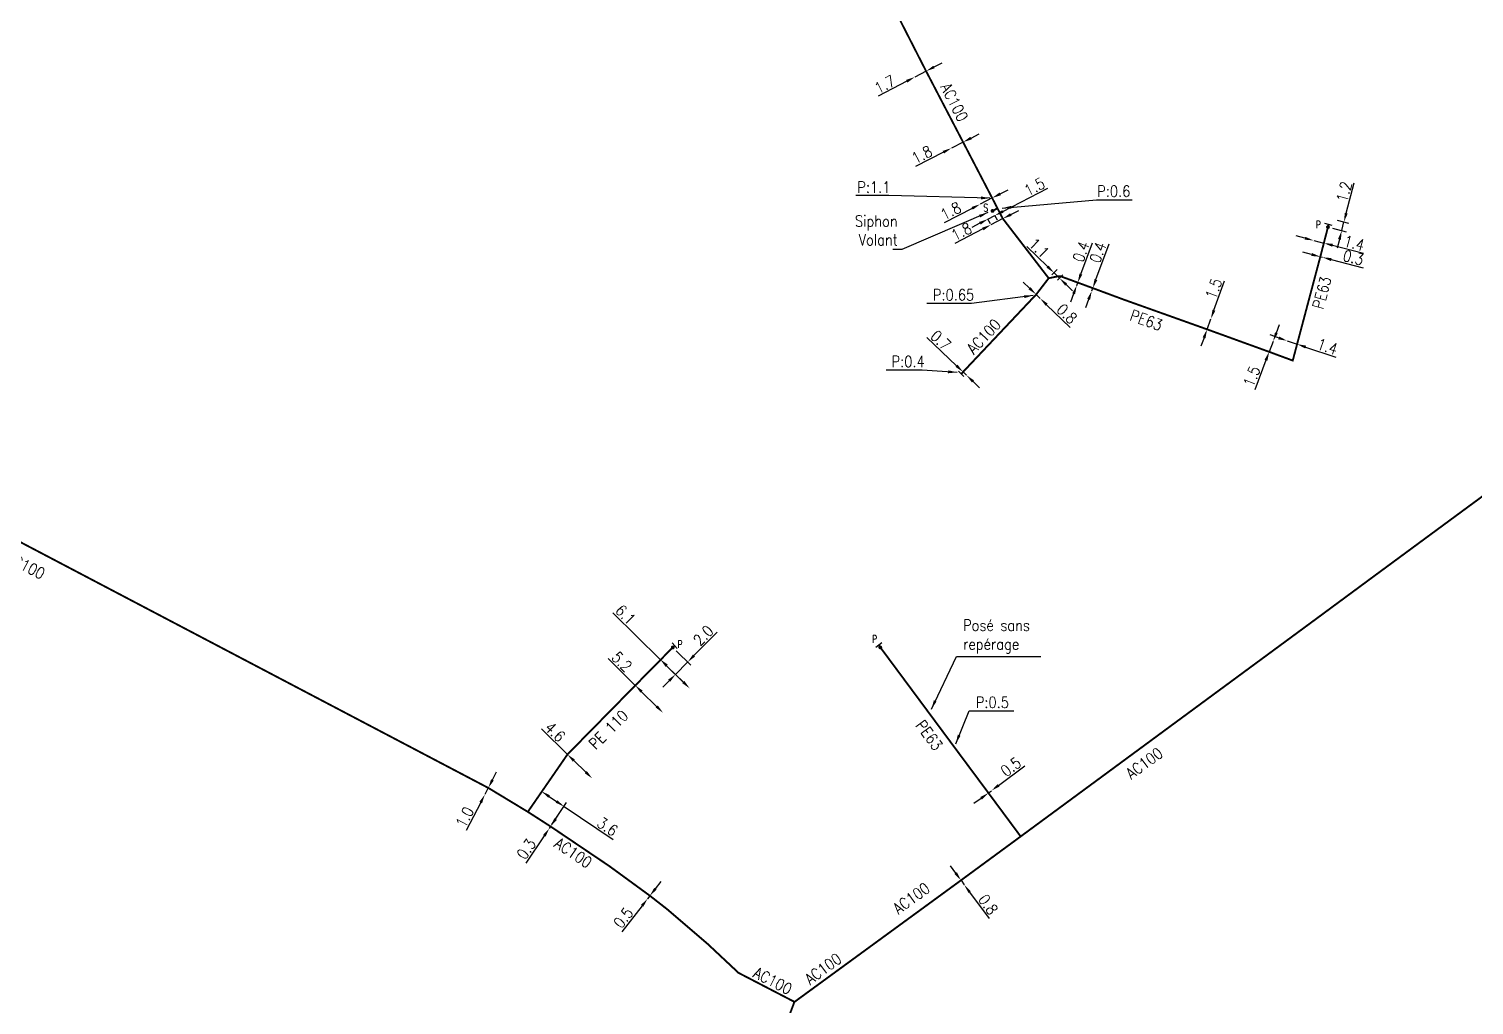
# Model space of a CAD drawing. Header units: millimetres. Extents: x 107999 to 109004, y 120010 to 121005.
# Drawn here: x 108276.5 to 108469, y 120740 to 120870 of the extents above; entities that cross this region are included whole.
import ezdxf
from ezdxf.enums import TextEntityAlignment as Align

# ---------------------------------------------------------------- set-up
doc = ezdxf.new("R2010")
doc.units = ezdxf.units.MM
doc.header["$PDMODE"] = 34
doc.linetypes.add('L_25_AP', pattern=[2000, 1000, 1000])
doc.linetypes.add('L_25_PE', pattern=[2000, 1000, 1000])
doc.layers.get('0').update_dxf_attribs({"linetype": 'CONTINUOUS'})
doc.layers.get('Defpoints').update_dxf_attribs({"linetype": 'CONTINUOUS'})
for name, color, linetype in [('L_150', 1, 'CONTINUOUS'), ('L_300', 7, 'CONTINUOUS'), ('L_340', 7, 'CONTINUOUS')]:
    doc.layers.add(name, color=color, linetype=linetype)
doc.styles.add('G_ROMANS', font='ROMANS.SHX', dxfattribs={"width": 0.75})
doc.styles.get("Standard").update_dxf_attribs({"font": 'romans.shx', "width": 0.85})
doc.dimstyles.get("Standard").update_dxf_attribs({"dimtxt": 1.5, "dimasz": 1.2, "dimexe": 0.625, "dimexo": 0.625, "dimgap": 0.25, "dimtad": 1, "dimdec": 1, "dimzin": 0, "dimdsep": 46, "dimtxsty": 'Standard', "dimcen": -0.5, "dimadec": 0, "dimazin": 0, "dimtfac": 1, "dimtdec": 1, "dimtmove": 0, "dimatfit": 3, "dimfxl": 0, "dimtolj": 1, "dimtzin": 0, "dimarcsym": 0})

# ---------------------------------------------------------------- blocks, each defined once
blk = doc.blocks.new('L_340_07')
at = {"color": 0, "linetype": 'Continuous', "const_width": 0.25, "flags": 128}
blk.add_lwpolyline([(0, 0), (0.35, 0)], dxfattribs=at)
at = {"color": 0, "linetype": 'Continuous', "flags": 128}
blk.add_lwpolyline([(0.35, -0.5), (0.35, 0.5)], dxfattribs=at)
at = {"color": 0, "linetype": 'Continuous', "width": 0.75, "flags": 3}
for tag, p in [('DEF_LEG', (0.72, -3.47)), ('DEF_COUP', (0.72, -5.97)), ('DEF_TYPE', (0.72, -8.47))]:
    blk.add_attdef(tag, text='', height=1.2, dxfattribs=at).set_placement(p, align=Align.MIDDLE)
blk = doc.blocks.new('*D14')
at = {"layer": 'Defpoints', "color": 0, "linetype": 'Continuous', "transparency": 16777216}
for p in [(108348.23, 120773.35), (108351.53, 120770.15), (108351.53, 120770.15)]:
    blk.add_point(p, dxfattribs=at)
at = {"layer": 'L_150', "color": 0, "linetype": 'Continuous', "lineweight": -2, "transparency": 16777216}
for p, q in [((108348.23, 120773.35), (108344.75, 120776.74)), ((108350.67, 120770.98), (108349.09, 120772.52))]:
    blk.add_line(p, q, dxfattribs=at)
at = {"layer": 'L_150', "color": 0, "linetype": 'Continuous', "transparency": 16777216}
for points in [[(108349.23, 120772.66), (108348.95, 120772.37), (108348.23, 120773.35)], [(108350.81, 120771.13), (108350.53, 120770.84), (108351.53, 120770.15)]]:
    blk.add_solid(points, dxfattribs=at)
at = {"layer": 'L_150', "color": 0, "linetype": 'Continuous', "transparency": 16777216, "insert": (108346.58, 120776.35), "char_height": 1.5, "attachment_point": 5, "rotation": 315.7897}
blk.add_mtext('\\A1;4.6', dxfattribs=at)
blk = doc.blocks.new('*D15')
at = {"layer": 'Defpoints', "color": 0, "linetype": 'Continuous', "transparency": 16777216}
for p in [(108357.26, 120782.55), (108357.26, 120782.55), (108360.96, 120778.9)]:
    blk.add_point(p, dxfattribs=at)
at = {"layer": 'L_150', "color": 0, "linetype": 'Continuous', "lineweight": -2, "transparency": 16777216}
for p, q in [((108357.26, 120782.55), (108353.64, 120786.11)), ((108360.11, 120779.75), (108358.11, 120781.71))]:
    blk.add_line(p, q, dxfattribs=at)
at = {"layer": 'L_150', "color": 0, "linetype": 'Continuous', "transparency": 16777216}
for points in [[(108358.25, 120781.85), (108357.97, 120781.57), (108357.26, 120782.55)], [(108360.25, 120779.89), (108359.97, 120779.6), (108360.96, 120778.9)]]:
    blk.add_solid(points, dxfattribs=at)
at = {"layer": 'L_150', "color": 0, "linetype": 'Continuous', "transparency": 16777216, "insert": (108355.48, 120785.71), "char_height": 1.5, "attachment_point": 5, "rotation": 315.4369}
blk.add_mtext('\\A1;5.2', dxfattribs=at)
blk = doc.blocks.new('*D16')
at = {"layer": 'Defpoints', "color": 0, "linetype": 'Continuous', "transparency": 16777216}
for p in [(108360.59, 120786.02), (108364.51, 120782.15), (108364.51, 120782.15)]:
    blk.add_point(p, dxfattribs=at)
at = {"layer": 'L_150', "color": 0, "linetype": 'Continuous', "lineweight": -2, "transparency": 16777216}
for p, q in [((108360.59, 120786.02), (108354.29, 120792.22)), ((108360.15, 120785.57), (108360.15, 120785.57)), ((108363.66, 120782.99), (108361.44, 120785.17))]:
    blk.add_line(p, q, dxfattribs=at)
at = {"layer": 'L_150', "color": 0, "linetype": 'Continuous', "transparency": 16777216}
for points in [[(108361.59, 120785.32), (108361.3, 120785.03), (108360.59, 120786.02)], [(108363.8, 120783.14), (108363.52, 120782.85), (108364.51, 120782.15)]]:
    blk.add_solid(points, dxfattribs=at)
at = {"layer": 'L_150', "color": 0, "linetype": 'Continuous', "transparency": 16777216, "insert": (108355.97, 120791.97), "char_height": 1.5, "attachment_point": 5, "rotation": 315.4369}
blk.add_mtext('\\A1;6.1', dxfattribs=at)
blk = doc.blocks.new('*D17')
at = {"layer": 'Defpoints', "color": 0, "linetype": 'Continuous', "transparency": 16777216}
for p in [(108344.79, 120768.42), (108347.77, 120766.41), (108345.81, 120763.5)]:
    blk.add_point(p, dxfattribs=at)
at = {"layer": 'L_150', "color": 0, "linetype": 'Continuous', "lineweight": -2, "transparency": 16777216}
for p, q in [((108345.78, 120767.75), (108346.78, 120767.08)), ((108346.16, 120764.02), (108348.12, 120766.93)), ((108347.77, 120766.41), (108354.3, 120762.02))]:
    blk.add_line(p, q, dxfattribs=at)
at = {"layer": 'L_150', "color": 0, "linetype": 'Continuous', "transparency": 16777216}
for points in [[(108345.89, 120767.92), (108345.67, 120767.58), (108344.79, 120768.42)], [(108346.89, 120767.25), (108346.66, 120766.92), (108347.77, 120766.41)]]:
    blk.add_solid(points, dxfattribs=at)
at = {"layer": 'L_150', "color": 0, "linetype": 'Continuous', "transparency": 16777216, "insert": (108353.55, 120763.73), "char_height": 1.5, "attachment_point": 5, "rotation": 326.0557}
blk.add_mtext('\\A1;3.6', dxfattribs=at)
blk = doc.blocks.new('*D18')
at = {"layer": 'Defpoints', "color": 0, "linetype": 'Continuous', "transparency": 16777216}
for p in [(108362.26, 120787.61), (108364.24, 120785.66), (108364.51, 120782.15)]:
    blk.add_point(p, dxfattribs=at)
at = {"layer": 'L_300', "color": 0, "linetype": 'Continuous', "lineweight": -2, "transparency": 16777216}
for p, q in [((108365.08, 120786.52), (108368.15, 120789.63)), ((108362.62, 120784.02), (108364.24, 120785.66)), ((108362.71, 120787.17), (108364.68, 120785.23)), ((108364.07, 120782.59), (108362.17, 120784.46)), ((108361.77, 120783.17), (108360.93, 120782.31))]:
    blk.add_line(p, q, dxfattribs=at)
at = {"layer": 'L_300', "color": 0, "linetype": 'Continuous', "transparency": 16777216}
for points in [[(108364.94, 120786.66), (108365.22, 120786.38), (108364.24, 120785.66)], [(108361.63, 120783.31), (108361.92, 120783.03), (108362.62, 120784.02)]]:
    blk.add_solid(points, dxfattribs=at)
at = {"layer": 'L_300', "color": 0, "linetype": 'Continuous', "transparency": 16777216, "insert": (108366.32, 120789.21), "char_height": 1.5, "attachment_point": 5, "rotation": 45.4369}
blk.add_mtext('\\A1;2.0', dxfattribs=at)
blk = doc.blocks.new('*D381')
at = {"layer": 'Defpoints', "color": 0, "linetype": 'Continuous', "transparency": 16777216}
for p in [(108337.68, 120768.89), (108337.22, 120768), (108337.22, 120768)]:
    blk.add_point(p, dxfattribs=at)
at = {"layer": 'L_150', "color": 0, "linetype": 'Continuous', "lineweight": -2, "transparency": 16777216}
for p, q in [((108338.24, 120769.95), (108338.79, 120771.02)), ((108337.68, 120768.89), (108337.22, 120768)), ((108336.67, 120766.93), (108334.74, 120763.22))]:
    blk.add_line(p, q, dxfattribs=at)
at = {"layer": 'L_150', "color": 0, "linetype": 'Continuous', "transparency": 16777216}
for points in [[(108338.06, 120770.04), (108338.41, 120769.86), (108337.68, 120768.89)], [(108336.49, 120767.03), (108336.85, 120766.84), (108337.22, 120768)]]:
    blk.add_solid(points, dxfattribs=at)
at = {"layer": 'L_150', "color": 0, "linetype": 'Continuous', "transparency": 16777216, "insert": (108334.54, 120765), "char_height": 1.5, "attachment_point": 5, "rotation": 62.5796}
blk.add_mtext('\\A1;1.0', dxfattribs=at)
blk = doc.blocks.new('*D382')
at = {"layer": 'Defpoints', "color": 0, "linetype": 'Continuous', "transparency": 16777216}
for p in [(108345.81, 120763.5), (108345.81, 120763.5), (108345.98, 120763.75)]:
    blk.add_point(p, dxfattribs=at)
at = {"layer": 'L_150', "color": 0, "linetype": 'Continuous', "lineweight": -2, "transparency": 16777216}
for p, q in [((108346.65, 120764.74), (108347.32, 120765.74)), ((108345.14, 120762.5), (108342.7, 120758.88)), ((108345.98, 120763.75), (108345.81, 120763.5))]:
    blk.add_line(p, q, dxfattribs=at)
at = {"layer": 'L_150', "color": 0, "linetype": 'Continuous', "transparency": 16777216}
for points in [[(108346.48, 120764.85), (108346.81, 120764.63), (108345.98, 120763.75)], [(108344.97, 120762.61), (108345.31, 120762.39), (108345.81, 120763.5)]]:
    blk.add_solid(points, dxfattribs=at)
at = {"layer": 'L_150', "color": 0, "linetype": 'Continuous', "transparency": 16777216, "insert": (108342.75, 120760.75), "char_height": 1.5, "attachment_point": 5, "rotation": 56.0557}
blk.add_mtext('\\A1;0.3', dxfattribs=at)
blk = doc.blocks.new('*D383')
at = {"layer": 'Defpoints', "color": 0, "linetype": 'Continuous', "transparency": 16777216}
for p in [(108358.9, 120754.12), (108358.9, 120754.12), (108359.21, 120754.52)]:
    blk.add_point(p, dxfattribs=at)
at = {"layer": 'L_150', "color": 0, "linetype": 'Continuous', "lineweight": -2, "transparency": 16777216}
for p, q in [((108359.95, 120755.46), (108360.69, 120756.41)), ((108358.17, 120753.17), (108355.48, 120749.72)), ((108359.21, 120754.52), (108358.9, 120754.12))]:
    blk.add_line(p, q, dxfattribs=at)
at = {"layer": 'L_150', "color": 0, "linetype": 'Continuous', "transparency": 16777216}
for points in [[(108359.79, 120755.59), (108360.11, 120755.34), (108359.21, 120754.52)], [(108358.01, 120753.3), (108358.33, 120753.05), (108358.9, 120754.12)]]:
    blk.add_solid(points, dxfattribs=at)
at = {"layer": 'L_150', "color": 0, "linetype": 'Continuous', "transparency": 16777216, "insert": (108355.67, 120751.59), "char_height": 1.5, "attachment_point": 5, "rotation": 52.098}
blk.add_mtext('\\A1;0.5', dxfattribs=at)
blk = doc.blocks.new('*D387')
at = {"layer": 'Defpoints', "color": 0, "linetype": 'Continuous', "transparency": 16777216}
for p in [(108400.65, 120756.58), (108401.09, 120755.97), (108401.09, 120755.97)]:
    blk.add_point(p, dxfattribs=at)
at = {"layer": 'L_150', "color": 0, "linetype": 'Continuous', "lineweight": -2, "transparency": 16777216}
for p, q in [((108399.94, 120757.54), (108399.23, 120758.51)), ((108400.65, 120756.58), (108401.09, 120755.97)), ((108401.8, 120755.01), (108404.39, 120751.48))]:
    blk.add_line(p, q, dxfattribs=at)
at = {"layer": 'L_150', "color": 0, "linetype": 'Continuous', "transparency": 16777216}
for points in [[(108400.1, 120757.66), (108399.78, 120757.43), (108400.65, 120756.58)], [(108401.96, 120755.12), (108401.64, 120754.89), (108401.09, 120755.97)]]:
    blk.add_solid(points, dxfattribs=at)
at = {"layer": 'L_150', "color": 0, "linetype": 'Continuous', "transparency": 16777216, "insert": (108404.26, 120753.35), "char_height": 1.5, "attachment_point": 5, "rotation": 306.2878}
blk.add_mtext('\\A1;0.8', dxfattribs=at)
blk = doc.blocks.new('*D448')
at = {"layer": 'Defpoints', "color": 0, "linetype": 'Continuous', "transparency": 16777216}
for p in [(108404.3, 120768.22), (108404.7, 120768.52), (108404.7, 120768.52)]:
    blk.add_point(p, dxfattribs=at)
at = {"layer": 'L_150', "color": 0, "linetype": 'Continuous', "lineweight": -2, "transparency": 16777216}
for p, q in [((108405.66, 120769.23), (108409.17, 120771.84)), ((108404.3, 120768.22), (108404.7, 120768.52)), ((108403.33, 120767.5), (108402.37, 120766.79))]:
    blk.add_line(p, q, dxfattribs=at)
at = {"layer": 'L_150', "color": 0, "linetype": 'Continuous', "transparency": 16777216}
for points in [[(108403.21, 120767.67), (108403.45, 120767.34), (108404.3, 120768.22)], [(108405.54, 120769.39), (108405.78, 120769.07), (108404.7, 120768.52)]]:
    blk.add_solid(points, dxfattribs=at)
at = {"layer": 'L_150', "color": 0, "linetype": 'Continuous', "transparency": 16777216, "insert": (108407.3, 120771.7), "char_height": 1.5, "attachment_point": 5, "rotation": 36.5892}
blk.add_mtext('\\A1;0.5', dxfattribs=at)
blk = doc.blocks.new('*D634')
at = {"layer": 'Defpoints', "color": 0, "linetype": 'Continuous', "transparency": 16777216}
for p in [(108394.49, 120863.6), (108394.49, 120863.6), (108396, 120864.39)]:
    blk.add_point(p, dxfattribs=at)
at = {"layer": 'L_150', "color": 0, "linetype": 'Continuous', "lineweight": -2, "transparency": 16777216}
for p, q in [((108397.06, 120864.95), (108398.12, 120865.5)), ((108393.43, 120863.04), (108389.63, 120861.05)), ((108396, 120864.39), (108394.49, 120863.6))]:
    blk.add_line(p, q, dxfattribs=at)
at = {"layer": 'L_150', "color": 0, "linetype": 'Continuous', "transparency": 16777216}
for points in [[(108396.97, 120865.12), (108397.15, 120864.77), (108396, 120864.39)], [(108393.33, 120863.22), (108393.52, 120862.87), (108394.49, 120863.6)]]:
    blk.add_solid(points, dxfattribs=at)
at = {"layer": 'L_150', "color": 0, "linetype": 'Continuous', "transparency": 16777216, "insert": (108390.49, 120862.63), "char_height": 1.5, "attachment_point": 5, "rotation": 27.6612}
blk.add_mtext('\\A1;1.7', dxfattribs=at)
blk = doc.blocks.new('*D635')
at = {"layer": 'Defpoints', "color": 0, "linetype": 'Continuous', "transparency": 16777216}
for p in [(108400.93, 120854.93), (108399.37, 120854.13), (108399.37, 120854.13)]:
    blk.add_point(p, dxfattribs=at)
at = {"layer": 'L_150', "color": 0, "linetype": 'Continuous', "lineweight": -2, "transparency": 16777216}
for p, q in [((108400.93, 120854.93), (108399.37, 120854.13)), ((108401.99, 120855.48), (108403.06, 120856.02)), ((108398.3, 120853.59), (108394.57, 120851.69))]:
    blk.add_line(p, q, dxfattribs=at)
at = {"layer": 'L_150', "color": 0, "linetype": 'Continuous', "transparency": 16777216}
for points in [[(108401.9, 120855.65), (108402.09, 120855.3), (108400.93, 120854.93)], [(108398.21, 120853.77), (108398.39, 120853.41), (108399.37, 120854.13)]]:
    blk.add_solid(points, dxfattribs=at)
at = {"layer": 'L_150', "color": 0, "linetype": 'Continuous', "transparency": 16777216, "insert": (108395.44, 120853.26), "char_height": 1.5, "attachment_point": 5, "rotation": 27.0286}
blk.add_mtext('\\A1;1.8', dxfattribs=at)
blk = doc.blocks.new('*D636')
at = {"layer": 'Defpoints', "color": 0, "linetype": 'Continuous', "transparency": 16777216}
for p in [(108404.8, 120847.49), (108403.2, 120846.66), (108403.2, 120846.66)]:
    blk.add_point(p, dxfattribs=at)
at = {"layer": 'L_150', "color": 0, "linetype": 'Continuous', "lineweight": -2, "transparency": 16777216}
for p, q in [((108404.8, 120847.49), (108403.2, 120846.66)), ((108405.87, 120848.04), (108406.93, 120848.59)), ((108402.14, 120846.11), (108398.41, 120844.19))]:
    blk.add_line(p, q, dxfattribs=at)
at = {"layer": 'L_150', "color": 0, "linetype": 'Continuous', "transparency": 16777216}
for points in [[(108405.78, 120848.22), (108405.96, 120847.86), (108404.8, 120847.49)], [(108402.04, 120846.29), (108402.23, 120845.94), (108403.2, 120846.66)]]:
    blk.add_solid(points, dxfattribs=at)
at = {"layer": 'L_150', "color": 0, "linetype": 'Continuous', "transparency": 16777216, "insert": (108399.28, 120845.77), "char_height": 1.5, "attachment_point": 5, "rotation": 27.2979}
blk.add_mtext('\\A1;1.8', dxfattribs=at)
blk = doc.blocks.new('*D637')
at = {"layer": 'Defpoints', "color": 0, "linetype": 'Continuous', "transparency": 16777216}
for p in [(108404.62, 120843.91), (108404.62, 120843.91), (108406.22, 120844.74)]:
    blk.add_point(p, dxfattribs=at)
at = {"layer": 'L_150', "color": 0, "linetype": 'Continuous', "lineweight": -2, "transparency": 16777216}
for p, q in [((108407.29, 120845.29), (108408.35, 120845.84)), ((108403.56, 120843.36), (108399.83, 120841.44)), ((108406.22, 120844.74), (108404.62, 120843.91))]:
    blk.add_line(p, q, dxfattribs=at)
at = {"layer": 'L_150', "color": 0, "linetype": 'Continuous', "transparency": 16777216}
for points in [[(108407.2, 120845.46), (108407.38, 120845.11), (108406.22, 120844.74)], [(108403.46, 120843.54), (108403.65, 120843.18), (108404.62, 120843.91)]]:
    blk.add_solid(points, dxfattribs=at)
at = {"layer": 'L_150', "color": 0, "linetype": 'Continuous', "transparency": 16777216, "insert": (108400.7, 120843.01), "char_height": 1.5, "attachment_point": 5, "rotation": 27.2963}
blk.add_mtext('\\A1;1.8', dxfattribs=at)
blk = doc.blocks.new('*D638')
at = {"layer": 'Defpoints', "color": 0, "linetype": 'Continuous', "transparency": 16777216}
for p in [(108403.91, 120845.29), (108404.85, 120845.77), (108404.23, 120844.67)]:
    blk.add_point(p, dxfattribs=at)
at = {"layer": 'L_300', "color": 0, "linetype": 'Continuous', "lineweight": -2, "transparency": 16777216}
for p, q in [((108406.23, 120845.7), (108412.22, 120848.79)), ((108404.23, 120844.67), (108405.17, 120845.15)), ((108405.13, 120845.21), (108405.45, 120844.59)), ((108403.17, 120844.12), (108402.1, 120843.57)), ((108404.2, 120844.73), (108404.52, 120844.11))]:
    blk.add_line(p, q, dxfattribs=at)
at = {"layer": 'L_300', "color": 0, "linetype": 'Continuous', "transparency": 16777216}
for points in [[(108406.14, 120845.88), (108406.32, 120845.52), (108405.17, 120845.15)], [(108403.07, 120844.3), (108403.26, 120843.94), (108404.23, 120844.67)]]:
    blk.add_solid(points, dxfattribs=at)
at = {"layer": 'L_300', "color": 0, "linetype": 'Continuous', "transparency": 16777216, "insert": (108410.44, 120848.99), "char_height": 1.5, "attachment_point": 5, "rotation": 27.2963}
blk.add_mtext('\\A1;1.5', dxfattribs=at)
blk = doc.blocks.new('*D639')
at = {"layer": 'Defpoints', "color": 0, "linetype": 'Continuous', "transparency": 16777216}
for p in [(108400.92, 120824.31), (108401.39, 120823.87), (108401.39, 120823.87)]:
    blk.add_point(p, dxfattribs=at)
at = {"layer": 'L_340', "color": 0, "linetype": 'Continuous', "lineweight": -2, "transparency": 16777216}
for p, q in [((108400.05, 120825.14), (108396.12, 120828.89)), ((108401.39, 120823.87), (108400.92, 120824.31)), ((108402.26, 120823.04), (108403.13, 120822.21))]:
    blk.add_line(p, q, dxfattribs=at)
at = {"layer": 'L_340', "color": 0, "linetype": 'Continuous', "transparency": 16777216}
for points in [[(108400.19, 120825.29), (108399.91, 120825), (108400.92, 120824.31)], [(108402.4, 120823.18), (108402.12, 120822.89), (108401.39, 120823.87)]]:
    blk.add_solid(points, dxfattribs=at)
at = {"layer": 'L_340', "color": 0, "linetype": 'Continuous', "transparency": 16777216, "insert": (108397.96, 120828.52), "char_height": 1.5, "attachment_point": 5, "rotation": 316.3517}
blk.add_mtext('\\A1;0.7', dxfattribs=at)
blk = doc.blocks.new('*D640')
at = {"layer": 'Defpoints', "color": 0, "linetype": 'Continuous', "transparency": 16777216}
for p in [(108410.66, 120834.63), (108411.2, 120834.11), (108411.2, 120834.11)]:
    blk.add_point(p, dxfattribs=at)
at = {"layer": 'L_150', "color": 0, "linetype": 'Continuous', "lineweight": -2, "transparency": 16777216}
for p, q in [((108409.79, 120835.46), (108408.93, 120836.29)), ((108410.66, 120834.63), (108411.2, 120834.11)), ((108412.06, 120833.27), (108415.2, 120830.24))]:
    blk.add_line(p, q, dxfattribs=at)
at = {"layer": 'L_150', "color": 0, "linetype": 'Continuous', "transparency": 16777216}
for points in [[(108409.93, 120835.6), (108409.65, 120835.32), (108410.66, 120834.63)], [(108412.2, 120833.42), (108411.92, 120833.13), (108411.2, 120834.11)]]:
    blk.add_solid(points, dxfattribs=at)
at = {"layer": 'L_150', "color": 0, "linetype": 'Continuous', "transparency": 16777216, "insert": (108414.76, 120832.06), "char_height": 1.5, "attachment_point": 5, "rotation": 316.0029}
blk.add_mtext('\\A1;0.8', dxfattribs=at)
blk = doc.blocks.new('*D641')
at = {"layer": 'Defpoints', "color": 0, "linetype": 'Continuous', "transparency": 16777216}
for p in [(108442.23, 120828.39), (108442.23, 120828.39), (108441.7, 120826.99)]:
    blk.add_point(p, dxfattribs=at)
at = {"layer": 'L_150', "color": 0, "linetype": 'Continuous', "lineweight": -2, "transparency": 16777216}
for p, q in [((108442.66, 120829.52), (108443.08, 120830.64)), ((108442.23, 120828.39), (108441.7, 120826.99)), ((108441.27, 120825.87), (108439.78, 120821.95))]:
    blk.add_line(p, q, dxfattribs=at)
at = {"layer": 'L_150', "color": 0, "linetype": 'Continuous', "transparency": 16777216}
for points in [[(108442.47, 120829.59), (108442.84, 120829.44), (108442.23, 120828.39)], [(108441.08, 120825.94), (108441.46, 120825.8), (108441.7, 120826.99)]]:
    blk.add_solid(points, dxfattribs=at)
at = {"layer": 'L_150', "color": 0, "linetype": 'Continuous', "transparency": 16777216, "insert": (108439.38, 120823.71), "char_height": 1.5, "attachment_point": 5, "rotation": 69.1731}
blk.add_mtext('\\A1;1.5', dxfattribs=at)
blk = doc.blocks.new('*D642')
at = {"layer": 'Defpoints', "color": 0, "linetype": 'Continuous', "transparency": 16777216}
for p in [(108444.09, 120828.47), (108444.09, 120828.47), (108445.42, 120828.02)]:
    blk.add_point(p, dxfattribs=at)
at = {"layer": 'L_150', "color": 0, "linetype": 'Continuous', "lineweight": -2, "transparency": 16777216}
for p, q in [((108442.95, 120828.85), (108441.82, 120829.24)), ((108444.09, 120828.47), (108445.42, 120828.02)), ((108446.55, 120827.63), (108450.58, 120826.26))]:
    blk.add_line(p, q, dxfattribs=at)
at = {"layer": 'L_150', "color": 0, "linetype": 'Continuous', "transparency": 16777216}
for points in [[(108443.02, 120829.04), (108442.89, 120828.66), (108444.09, 120828.47)], [(108446.62, 120827.82), (108446.49, 120827.44), (108445.42, 120828.02)]]:
    blk.add_solid(points, dxfattribs=at)
at = {"layer": 'L_150', "color": 0, "linetype": 'Continuous', "transparency": 16777216, "insert": (108449.46, 120827.7), "char_height": 1.5, "attachment_point": 5, "rotation": 341.2528}
blk.add_mtext('\\A1;1.4', dxfattribs=at)
blk = doc.blocks.new('*D643')
at = {"layer": 'Defpoints', "color": 0, "linetype": 'Continuous', "transparency": 16777216}
for p in [(108448.51, 120839.66), (108448.8, 120839.59), (108448.8, 120839.59)]:
    blk.add_point(p, dxfattribs=at)
at = {"layer": 'L_150', "color": 0, "linetype": 'Continuous', "lineweight": -2, "transparency": 16777216}
for p, q in [((108447.35, 120839.97), (108446.19, 120840.27)), ((108448.51, 120839.66), (108448.8, 120839.59)), ((108449.96, 120839.29), (108454.2, 120838.19))]:
    blk.add_line(p, q, dxfattribs=at)
at = {"layer": 'L_150', "color": 0, "linetype": 'Continuous', "transparency": 16777216}
for points in [[(108447.4, 120840.16), (108447.3, 120839.77), (108448.51, 120839.66)], [(108450.01, 120839.48), (108449.91, 120839.09), (108448.8, 120839.59)]]:
    blk.add_solid(points, dxfattribs=at)
at = {"layer": 'L_150', "color": 0, "linetype": 'Continuous', "transparency": 16777216, "insert": (108452.91, 120839.55), "char_height": 1.5, "attachment_point": 5, "rotation": 345.4338}
blk.add_mtext('\\A1;0.3', dxfattribs=at)
blk = doc.blocks.new('*D644')
at = {"layer": 'Defpoints', "color": 0, "linetype": 'Continuous', "transparency": 16777216}
for p in [(108449.53, 120843.61), (108450.13, 120844.7), (108451.66, 120844.3)]:
    blk.add_point(p, dxfattribs=at)
at = {"layer": 'L_300', "color": 0, "linetype": 'Continuous', "lineweight": -2, "transparency": 16777216}
for p, q in [((108451.97, 120845.46), (108453.02, 120849.52)), ((108450.14, 120843.46), (108451.97, 120842.98)), ((108450.74, 120844.54), (108452.27, 120844.14)), ((108451.36, 120843.14), (108451.66, 120844.3)), ((108451.06, 120841.98), (108450.76, 120840.82))]:
    blk.add_line(p, q, dxfattribs=at)
at = {"layer": 'L_300', "color": 0, "linetype": 'Continuous', "transparency": 16777216}
for points in [[(108451.77, 120845.51), (108452.16, 120845.41), (108451.66, 120844.3)], [(108450.87, 120842.03), (108451.25, 120841.93), (108451.36, 120843.14)]]:
    blk.add_solid(points, dxfattribs=at)
at = {"layer": 'L_300', "color": 0, "linetype": 'Continuous', "transparency": 16777216, "insert": (108451.68, 120848.32), "char_height": 1.5, "attachment_point": 5, "rotation": 75.4338}
blk.add_mtext('\\A1;1.2', dxfattribs=at)
blk = doc.blocks.new('*D645')
at = {"layer": 'Defpoints', "color": 0, "linetype": 'Continuous', "transparency": 16777216}
for p in [(108447.63, 120841.83), (108447.63, 120841.83), (108448.98, 120841.48)]:
    blk.add_point(p, dxfattribs=at)
at = {"layer": 'L_150', "color": 0, "linetype": 'Continuous', "lineweight": -2, "transparency": 16777216}
for p, q in [((108446.46, 120842.13), (108445.3, 120842.43)), ((108447.63, 120841.83), (108448.98, 120841.48)), ((108450.15, 120841.19), (108454.26, 120840.13))]:
    blk.add_line(p, q, dxfattribs=at)
at = {"layer": 'L_150', "color": 0, "linetype": 'Continuous', "transparency": 16777216}
for points in [[(108446.51, 120842.32), (108446.41, 120841.94), (108447.63, 120841.83)], [(108450.2, 120841.38), (108450.1, 120840.99), (108448.98, 120841.48)]]:
    blk.add_solid(points, dxfattribs=at)
at = {"layer": 'L_150', "color": 0, "linetype": 'Continuous', "transparency": 16777216, "insert": (108453.03, 120841.48), "char_height": 1.5, "attachment_point": 5, "rotation": 345.6278}
blk.add_mtext('\\A1;1.4', dxfattribs=at)
blk = doc.blocks.new('*D646')
at = {"layer": 'Defpoints', "color": 0, "linetype": 'Continuous', "transparency": 16777216}
for p in [(108433.43, 120829.99), (108433.94, 120831.4), (108433.94, 120831.4)]:
    blk.add_point(p, dxfattribs=at)
at = {"layer": 'L_150', "color": 0, "linetype": 'Continuous', "lineweight": -2, "transparency": 16777216}
for p, q in [((108434.34, 120832.53), (108435.77, 120836.47)), ((108433.43, 120829.99), (108433.94, 120831.4)), ((108433.02, 120828.86), (108432.61, 120827.73))]:
    blk.add_line(p, q, dxfattribs=at)
at = {"layer": 'L_150', "color": 0, "linetype": 'Continuous', "transparency": 16777216}
for points in [[(108434.15, 120832.6), (108434.53, 120832.46), (108433.94, 120831.4)], [(108432.83, 120828.93), (108433.21, 120828.79), (108433.43, 120829.99)]]:
    blk.add_solid(points, dxfattribs=at)
at = {"layer": 'L_150', "color": 0, "linetype": 'Continuous', "transparency": 16777216, "insert": (108434.32, 120835.4), "char_height": 1.5, "attachment_point": 5, "rotation": 70.1493}
blk.add_mtext('\\A1;1.5', dxfattribs=at)
blk = doc.blocks.new('*D647')
at = {"layer": 'Defpoints', "color": 0, "linetype": 'Continuous', "transparency": 16777216}
for p in [(108412.33, 120836.8), (108413.09, 120836.07), (108413.79, 120836.79)]:
    blk.add_point(p, dxfattribs=at)
at = {"layer": 'L_150', "color": 0, "linetype": 'Continuous', "lineweight": -2, "transparency": 16777216}
for p, q in [((108412.17, 120838.36), (108409.42, 120841.01)), ((108412.77, 120837.25), (108413.47, 120837.97)), ((108413.79, 120836.79), (108413.04, 120837.52)), ((108413.52, 120836.52), (108414.23, 120837.24)), ((108414.65, 120835.96), (108415.52, 120835.13))]:
    blk.add_line(p, q, dxfattribs=at)
at = {"layer": 'L_150', "color": 0, "linetype": 'Continuous', "transparency": 16777216}
for points in [[(108412.31, 120838.5), (108412.03, 120838.21), (108413.04, 120837.52)], [(108414.79, 120836.1), (108414.52, 120835.82), (108413.79, 120836.79)]]:
    blk.add_solid(points, dxfattribs=at)
at = {"layer": 'L_150', "color": 0, "linetype": 'Continuous', "transparency": 16777216, "insert": (108411.06, 120840.82), "char_height": 1.5, "attachment_point": 5, "rotation": 316.0029}
blk.add_mtext('\\A1;1.1', dxfattribs=at)
blk = doc.blocks.new('*D648')
at = {"layer": 'Defpoints', "color": 0, "linetype": 'Continuous', "transparency": 16777216}
for p in [(108416.07, 120835.85), (108416.07, 120835.85), (108416.2, 120836.22)]:
    blk.add_point(p, dxfattribs=at)
at = {"layer": 'L_150', "color": 0, "linetype": 'Continuous', "lineweight": -2, "transparency": 16777216}
for p, q in [((108416.62, 120837.35), (108418.15, 120841.51)), ((108416.07, 120835.85), (108416.2, 120836.22)), ((108415.65, 120834.72), (108415.24, 120833.59))]:
    blk.add_line(p, q, dxfattribs=at)
at = {"layer": 'L_150', "color": 0, "linetype": 'Continuous', "transparency": 16777216}
for points in [[(108415.46, 120834.79), (108415.84, 120834.65), (108416.07, 120835.85)], [(108416.43, 120837.42), (108416.81, 120837.28), (108416.2, 120836.22)]]:
    blk.add_solid(points, dxfattribs=at)
at = {"layer": 'L_150', "color": 0, "linetype": 'Continuous', "transparency": 16777216, "insert": (108416.65, 120840.34), "char_height": 1.5, "attachment_point": 5, "rotation": 69.7864}
blk.add_mtext('\\A1;0.4', dxfattribs=at)
blk = doc.blocks.new('*D649')
at = {"layer": 'Defpoints', "color": 0, "linetype": 'Continuous', "transparency": 16777216}
for p in [(108418.07, 120835.11), (108418.07, 120835.11), (108418.21, 120835.48)]:
    blk.add_point(p, dxfattribs=at)
at = {"layer": 'L_150', "color": 0, "linetype": 'Continuous', "lineweight": -2, "transparency": 16777216}
for p, q in [((108418.62, 120836.61), (108420.38, 120841.4)), ((108417.65, 120833.98), (108417.24, 120832.86)), ((108418.07, 120835.11), (108418.21, 120835.48))]:
    blk.add_line(p, q, dxfattribs=at)
at = {"layer": 'L_150', "color": 0, "linetype": 'Continuous', "transparency": 16777216}
for points in [[(108418.43, 120836.68), (108418.81, 120836.54), (108418.21, 120835.48)], [(108417.46, 120834.05), (108417.84, 120833.91), (108418.07, 120835.11)]]:
    blk.add_solid(points, dxfattribs=at)
at = {"layer": 'L_150', "color": 0, "linetype": 'Continuous', "transparency": 16777216, "insert": (108418.89, 120840.23), "char_height": 1.5, "attachment_point": 5, "rotation": 69.7864}
blk.add_mtext('\\A1;0.4', dxfattribs=at)
blk = doc.blocks.new('L_300_11')
at = {"color": 0, "linetype": 'Continuous', "const_width": 0.248, "flags": 128}
blk.add_lwpolyline([(-0.13, 0, 1), (0.13, 0, 1)], format="xyb", close=True, dxfattribs=at)
at = {"linetype": 'Continuous', "style": 'G_ROMANS', "width": 0.75}
blk.add_attdef('S', text='', height=1, dxfattribs=at).set_placement((0, 1.35), align=Align.MIDDLE_CENTER)
at = {"color": 0, "linetype": 'Continuous', "width": 0.75, "flags": 3}
for tag, p in [('DEF_LEG', (0, -5)), ('DEF_COUP', (0, -7.5)), ('DEF_TYPE', (0, -10))]:
    blk.add_attdef(tag, text='', height=1.2, dxfattribs=at).set_placement(p, align=Align.MIDDLE)
blk = doc.blocks.new('L_300_12')
at = {"color": 0, "linetype": 'Continuous', "const_width": 0.248, "flags": 128}
blk.add_lwpolyline([(-0.13, 0, 1), (0.13, 0, 1)], format="xyb", close=True, dxfattribs=at)
at = {"linetype": 'Continuous', "style": 'G_ROMANS', "width": 0.75}
blk.add_attdef('P', text='', height=1, dxfattribs=at).set_placement((0, 1.33), align=Align.MIDDLE_CENTER)
at = {"color": 0, "linetype": 'Continuous', "width": 0.75, "flags": 3}
for tag, p in [('DEF_LEG', (0, -5)), ('DEF_COUP', (0, -7.5)), ('DEF_TYPE', (0, -10))]:
    blk.add_attdef(tag, text='', height=1.2, dxfattribs=at).set_placement(p, align=Align.MIDDLE)

msp = doc.modelspace()

# ---------------------------------------------------------------- linework, layer by layer
at = {"layer": 'L_150', "linetype": 'L_25_AP', "const_width": 0.25, "flags": 128}
for points in [[(108357.4, 120946.08), (108359.94, 120940.34), (108363.15, 120934.31), (108367.75, 120925.35), (108367.71, 120919.27), (108368.17, 120918.38), (108373.53, 120908.09), (108379.18, 120897.01), (108384.72, 120886.42), (108390.08, 120875.98), (108396, 120864.39), (108400.93, 120854.93), (108404.8, 120847.49), (108405.51, 120846.11), (108406.22, 120844.74), (108412.33, 120836.8), (108410.66, 120834.63), (108400.92, 120824.31)], [(108378.47, 120740.38), (108371.01, 120744.25), (108366.87, 120748.13), (108361.55, 120752.69), (108359.21, 120754.52), (108355.01, 120757.59), (108353.76, 120758.5), (108345.98, 120763.75), (108342.95, 120765.7), (108337.68, 120768.89), (108337.68, 120768.89), (108264.49, 120807.35), (108264.49, 120807.35), (108264.49, 120807.35), (108264.49, 120807.35), (108260.07, 120809.77), (108257.05, 120811.52), (108253.44, 120813.64), (108249.91, 120815.76), (108245.77, 120818.36), (108241.32, 120821.28), (108241.32, 120821.28), (108241.32, 120821.28), (108219.12, 120836.01), (108219.12, 120836.01), (108216.79, 120837.52), (108205.96, 120845.05), (108205.96, 120845.05), (108200.11, 120849.04), (108196.66, 120851.39), (108196.32, 120850.89), (108195.49, 120851.46)], [(108404.85, 120845.77), (108405.51, 120846.11)], [(108495.24, 120827.02), (108494.93, 120826.77), (108492.35, 120824.64), (108486.78, 120820.02), (108476.46, 120812.42), (108466.38, 120805), (108455.66, 120797.1), (108447.17, 120790.83), (108437.04, 120783.37), (108408.6, 120762.42), (108400.65, 120756.58), (108400.65, 120756.58), (108400.65, 120756.58), (108378.45, 120740.36), (108377.67, 120738.27), (108371.83, 120722.32), (108369.73, 120716.64), (108369.73, 120716.64), (108364.61, 120701.71), (108362.65, 120696), (108361.1, 120691.5), (108357.65, 120681.43), (108356.74, 120679.09), (108354.06, 120674.41), (108347.78, 120666.19), (108344.08, 120661.56), (108336.4, 120652.11), (108331.7, 120646.92), (108331.7, 120646.92), (108331.7, 120646.92), (108331.7, 120646.92), (108331.7, 120646.92), (108328.2, 120643.06)]]:
    msp.add_lwpolyline(points, dxfattribs=at)
at = {"layer": 'L_150', "linetype": 'L_25_PE', "const_width": 0.25, "flags": 128}
msp.add_lwpolyline([(108449.53, 120843.61), (108448.98, 120841.48), (108448.51, 120839.66), (108445.42, 120828.02), (108444.84, 120825.83), (108441.7, 120826.99), (108433.43, 120829.99), (108422.25, 120833.98), (108418.21, 120835.48), (108416.2, 120836.22), (108413.94, 120837.05, 0.138117), (108413.67, 120837.07), (108412.33, 120836.8)], format="xyb", dxfattribs=at)
at = {"layer": 'L_150', "linetype": 'L_25_PE', "flags": 128}
for points in [[(108362.26, 120787.61, 0.25, 0.25, 0), (108357.46, 120782.74, 0.25, 0.25, 0), (108348.23, 120773.35, 0.25, 0.25, 0), (108342.95, 120765.7, 0, 0, 0)], [(108408.6, 120762.42, 0.25, 0.25, 0), (108404.3, 120768.22, 0.25, 0.25, 0), (108399.92, 120774.11, 0.25, 0.25, 0), (108396.36, 120778.91, 0.25, 0.25, 0), (108389.9, 120787.62, 0, 0, 0)]]:
    msp.add_lwpolyline(points, format="xyseb", dxfattribs=at)

# ---------------------------------------------------------------- block references
at = {"layer": 'L_300'}
ref = msp.add_blockref('L_300_11', (108404.85, 120845.77), dxfattribs=dict(at, rotation=306.7586312869577))
ref.add_attrib('S', 'S', dxfattribs={"layer": '0', "linetype": 'Continuous', "height": 1, "style": 'G_ROMANS', "width": 0.75}).set_placement((108403.94, 120846.2), align=Align.MIDDLE_CENTER)
ref = msp.add_blockref('L_300_12', (108449.53, 120843.61), dxfattribs=dict(at, rotation=75.50895219416027))
ref.add_attrib('P', 'P', dxfattribs={"layer": '0', "linetype": 'Continuous', "height": 1, "style": 'G_ROMANS', "width": 0.75}).set_placement((108448.24, 120843.95), align=Align.MIDDLE_CENTER)
ref = msp.add_blockref('L_300_12', (108362.26, 120787.61), dxfattribs=dict(at, rotation=42.22900536057605))
ref.add_attrib('P', 'P', dxfattribs={"layer": '0', "linetype": 'Continuous', "height": 1, "style": 'G_ROMANS', "width": 0.75}).set_placement((108363.23, 120788.04), align=Align.MIDDLE_CENTER)
ref = msp.add_blockref('L_300_12', (108389.9, 120787.62), dxfattribs=dict(at, rotation=34.4325474135301))
ref.add_attrib('P', 'P', dxfattribs={"layer": '0', "linetype": 'Continuous', "height": 1, "style": 'G_ROMANS', "width": 0.75}).set_placement((108389.14, 120788.72), align=Align.MIDDLE_CENTER)
at = {"layer": 'L_340'}
for p, rotation in [((108449.53, 120843.61), 75.50895219476277), ((108400.92, 120824.31), 226.6426937532713), ((108362.26, 120787.61), 42.2291812261839), ((108389.9, 120787.62), 126.5892042890527)]:
    msp.add_blockref('L_340_07', p, dxfattribs=dict(at, rotation=rotation))

# ---------------------------------------------------------------- texts
at = {"layer": 'L_150', "linetype": 'Continuous', "width": 0.85}
for s, rotation, p in [('AC100', 297.1996, (108397.86, 120862.32)), ('PE63', 75.118, (108448.88, 120832.56)), ('PE63', 340.1493, (108423.02, 120831.25)), ('AC100', 46.6427, (108402.37, 120826.57)), ('AC100', 333.195, (108273.3, 120799.07)), ('PE 110', 44.8817, (108351.97, 120773.88)), ('AC100', 326.044, (108346.34, 120761.13)), ('AC100', 332.6085, (108372.83, 120743.76))]:
    msp.add_text(s, height=1.5, rotation=rotation, dxfattribs=at).set_placement(p)
for s, rotation, p in [('PE63', 306.5892, (108396.42, 120775.91)), ('AC100', 36.3308, (108425.07, 120772.18)), ('AC100', 36.3308, (108394.04, 120754.18)), ('AC100', 36.3308, (108382.28, 120744.78))]:
    msp.add_text(s, height=1.5, rotation=rotation, dxfattribs=at).set_placement(p, align=Align.MIDDLE)
at = {"layer": 'L_150', "linetype": 'Continuous', "char_height": 1.5}
for s, insert, attachment_point in [('\\A1;P:1.1', (108391.26, 120849.68), 3), ('\\A1;P:0.65', (108402.41, 120835.33), 3), ('Posé sans\\Prepérage', (108400.92, 120791.31), 1), ('P:0.5', (108402.61, 120781.04), 1)]:
    msp.add_mtext(s, dxfattribs=dict(at, insert=insert, attachment_point=attachment_point))
at = {"layer": 'L_300', "linetype": 'Continuous', "char_height": 1.5}
for s, insert, attachment_point in [('\\A1;P:0.6', (108418.78, 120849.14), 1), ('\\A1;Siphon\\PVolant', (108392.21, 120841.17), 9)]:
    msp.add_mtext(s, dxfattribs=dict(at, insert=insert, attachment_point=attachment_point))
at = {"layer": 'L_340', "linetype": 'Continuous', "insert": (108395.82, 120826.45), "char_height": 1.5, "attachment_point": 3}
msp.add_mtext('\\A1;P:0.4', dxfattribs=at)

# ---------------------------------------------------------------- dimensions: what is measured, and where the dimension line sits
at = {"layer": 'L_150', "linetype": 'Continuous'}
for base, p1, p2, angle, picture, middle in [((108394.49, 120863.6), (108396, 120864.39), (108394.49, 120863.6), 27.6612, '*D634', (108390.95, 120861.75)), ((108399.367, 120854.1345), (108400.92586, 120854.92976), (108399.367, 120854.1345), 27.02861, '*D635', (108395.89773, 120852.36464)), ((108403.2, 120846.66), (108404.8, 120847.49), (108403.2, 120846.66), 27.2979, '*D636', (108399.74, 120844.88)), ((108404.62, 120843.91), (108406.22, 120844.74), (108404.62, 120843.91), 27.2963, '*D637', (108401.16, 120842.13)), ((108413.79, 120836.79), (108412.33, 120836.8), (108413.09, 120836.07), 136.0029, '*D647', (108410.37, 120840.1)), ((108416.07, 120835.85), (108416.2, 120836.22), (108416.07, 120835.85), 69.7864, '*D648', (108417.59, 120839.99)), ((108418.07, 120835.11), (108418.21, 120835.48), (108418.07, 120835.11), 69.7864, '*D649', (108419.82, 120839.88)), ((108447.63, 120841.83), (108448.98, 120841.48), (108447.63, 120841.83), 345.6278, '*D645', (108452.79, 120840.51)), ((108448.8, 120839.59), (108448.51, 120839.66), (108448.8, 120839.59), 165.4338, '*D643', (108452.66, 120838.59)), ((108411.1962, 120834.1057), (108410.6567, 120834.6267), (108411.1962, 120834.1057), 136.0029, '*D640', (108414.0634, 120831.3372)), ((108433.94, 120831.4), (108433.43, 120829.99), (108433.94, 120831.4), 250.1493, '*D646', (108435.26, 120835.06)), ((108442.23, 120828.39), (108441.7, 120826.99), (108442.23, 120828.39), 249.1731, '*D641', (108440.31, 120823.35)), ((108444.09, 120828.47), (108445.42, 120828.02), (108444.09, 120828.47), 341.2528, '*D642', (108449.13, 120826.75)), ((108357.26, 120782.55), (108360.96, 120778.9), (108357.26, 120782.55), 315.4369, '*D15', (108354.77, 120785)), ((108351.53, 120770.15), (108348.23, 120773.35), (108351.53, 120770.15), 135.7897, '*D14', (108345.88, 120775.64)), ((108404.7, 120768.52), (108404.3, 120768.22), (108404.7, 120768.52), 216.5892, '*D448', (108407.9, 120770.89)), ((108337.22, 120768), (108337.68, 120768.89), (108337.22, 120768), 62.5796, '*D381', (108335.43, 120764.54)), ((108347.77, 120766.41), (108344.79, 120768.42), (108345.81, 120763.5), 146.0557, '*D17', (108352.99, 120762.9)), ((108345.81, 120763.5), (108345.98, 120763.75), (108345.81, 120763.5), 56.0557, '*D382', (108343.58, 120760.19)), ((108401.09, 120755.97), (108400.65, 120756.58), (108401.09, 120755.97), 126.2878, '*D387', (108403.45, 120752.76)), ((108358.9, 120754.12), (108359.21, 120754.52), (108358.9, 120754.12), 52.098, '*D383', (108356.46, 120750.98))]:
    dim = msp.add_linear_dim(base=base, p1=p1, p2=p2, angle=angle, dimstyle='Standard', dxfattribs=at)
    dim.commit()
    dim.dimension.update_dxf_attribs({"geometry": picture, "text_midpoint": middle, "dimtype": 160})
dim = msp.add_linear_dim(base=(108364.51, 120782.15), p1=(108360.59, 120786.02), p2=(108364.51, 120782.15), angle=135.4369, text='6.1', dimstyle='Standard', dxfattribs=at)
dim.commit()
dim.dimension.update_dxf_attribs({"geometry": '*D16', "text_midpoint": (108355.27, 120791.26), "dimtype": 160})
at = {"layer": 'L_300', "linetype": 'Continuous'}
for base, p1, p2, angle, text, picture, middle in [((108404.23, 120844.67), (108404.85, 120845.77), (108403.91, 120845.29), 207.2963, '1.5', '*D638', (108410.9, 120848.11)), ((108364.24, 120785.66), (108364.51, 120782.15), (108362.26, 120787.61), 45.4369, '2.0', '*D18', (108367.03, 120788.5))]:
    dim = msp.add_linear_dim(base=base, p1=p1, p2=p2, angle=angle, text=text, dimstyle='Standard', dxfattribs=at)
    dim.commit()
    dim.dimension.update_dxf_attribs({"geometry": picture, "text_midpoint": middle, "dimtype": 160})
dim = msp.add_linear_dim(base=(108451.66, 120844.3), p1=(108449.53, 120843.61), p2=(108450.13, 120844.7), angle=255.4338, dimstyle='Standard', dxfattribs=at)
dim.commit()
dim.dimension.update_dxf_attribs({"geometry": '*D644', "text_midpoint": (108452.64, 120848.07), "dimtype": 160})
at = {"layer": 'L_340', "linetype": 'Continuous'}
dim = msp.add_linear_dim(base=(108401.389, 120823.865), p1=(108400.9187, 120824.3136), p2=(108401.389, 120823.865), angle=136.3517, dimstyle='Standard', dxfattribs=at)
dim.commit()
dim.dimension.update_dxf_attribs({"geometry": '*D639', "text_midpoint": (108397.2669, 120827.7971), "dimtype": 160})

# ---------------------------------------------------------------- leaders
at = {"layer": 'L_150', "linetype": 'Continuous', "annotation_type": 0, "has_hookline": 1, "hookline_direction": 1}
for points, text_width in [([(108404.5, 120847.47), (108391.03, 120847.81)], 4.13), ([(108410.25, 120834.5), (108402.07, 120833.43)], 5.71)]:
    msp.add_leader(points, dimstyle='Standard', dxfattribs=dict(at, text_width=text_width))
at = {"layer": 'L_150', "linetype": 'Continuous', "annotation_type": 0, "has_hookline": 1, "hookline_direction": 0}
for points, text_width in [([(108396.7, 120779.4), (108400.05, 120786.42), (108401.25, 120786.42)], 9.77), ([(108399.95, 120774.78), (108401.73, 120779.16), (108402.93, 120779.16)], 4.49)]:
    msp.add_leader(points, dimstyle='Standard', override={"dimgap": 0.25, "dimtad": 1}, dxfattribs=dict(at, text_width=text_width))
at = {"layer": 'L_300', "linetype": 'Continuous', "annotation_type": 0, "has_hookline": 1, "hookline_direction": 0, "text_width": 4.49}
msp.add_leader([(108406.15, 120846.14), (108418.72, 120847.24)], dimstyle='Standard', dxfattribs=at)
at = {"layer": 'L_300', "linetype": 'Continuous'}
msp.add_leader([(108404.23, 120845.54), (108392.78, 120840.63), (108391.58, 120840.63)], dimstyle='Standard', dxfattribs=at)
at = {"layer": 'L_340', "linetype": 'Continuous', "annotation_type": 0, "has_hookline": 1, "hookline_direction": 1, "text_width": 4.55}
msp.add_leader([(108400.14, 120824.26), (108395.48, 120824.55)], dimstyle='Standard', dxfattribs=at)

doc.saveas('drawing.dxf')
